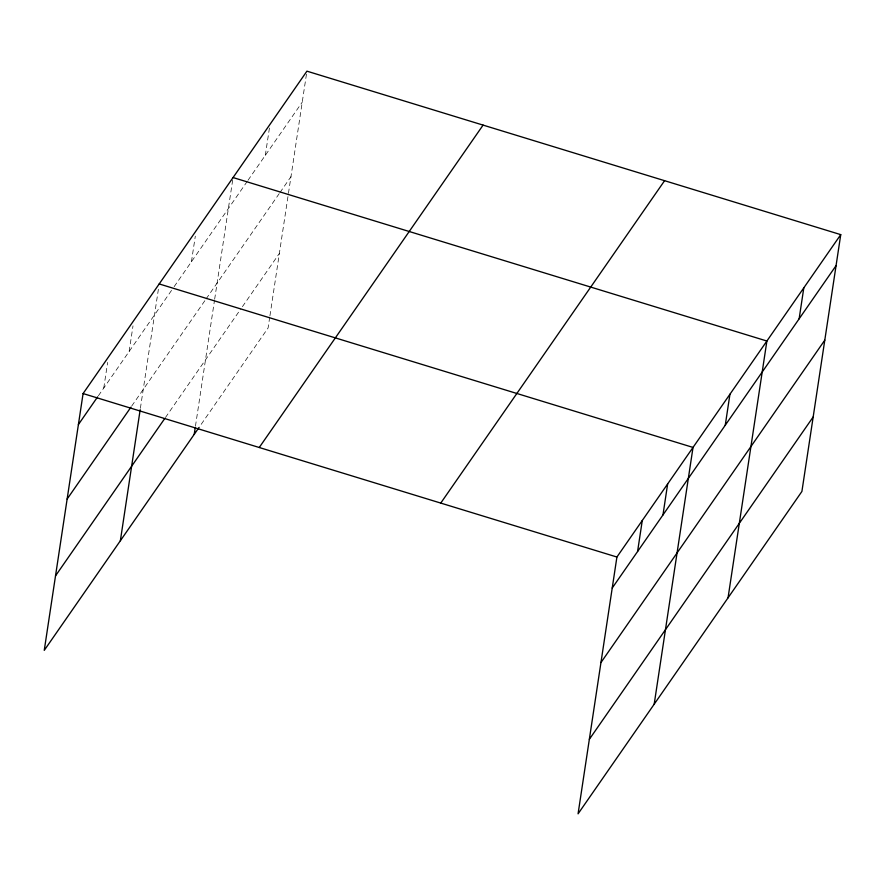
<?xml version="1.0" encoding="UTF-8"?>
<svg xmlns="http://www.w3.org/2000/svg" width="885" height="885" viewBox="0 0 885 885"><rect width="100%" height="100%" fill="white"/><g stroke="black" fill="none" stroke-linecap="round" stroke-linejoin="round"><path stroke-width="0.66" stroke-dasharray="4.42 3.32" d="M103.766 388.017L107.638 362.408M129.133 351.489L133.004 325.868M140.383 408.317L158.382 289.329M191.437 261.75L195.308 236.14M195.452 426.227L214.458 300.579M214.657 299.23L232.855 178.903M265.301 155.362L269.792 125.703M269.726 317.129L268.089 327.97L198.937 427.566M269.936 315.779L306.719 72.515M98.39 395.772L173.36 287.78M174.146 286.651L247.225 181.392M248.01 180.263L302.239 102.162M131.699 406.071L205.309 300.048M206.094 298.92L279.184 193.66M279.97 192.532L290.966 176.679M165.418 417.565L240.853 308.909M242.424 306.652L279.361 253.453"/><path stroke-width="1.33" d="M840.75 234.636L616.911 557.03L578.071 813.835L801.91 491.44L840.75 234.636L306.929 71.165L83.09 393.559L44.25 650.364L198.937 427.566M120.36 540.746L140.184 409.666M194.224 434.358L195.242 427.588M637.587 551.499L642.278 520.491M662.965 514.959L667.644 483.951M654.181 704.228L693.021 447.423L159.189 283.941M725.258 425.231L729.948 394.223M728.045 597.84L766.886 341.024L233.054 177.553M799.133 318.832L803.812 287.835M78.4 424.557L97.615 396.878M67.127 499.074L130.936 407.177M55.523 575.847L164.632 418.694M259.25 447.5L483.088 125.106M440.752 503.089L664.591 180.695M612.221 588.038L836.059 265.644M600.959 662.555L824.787 340.161M589.344 739.318L813.182 416.935M83.09 393.559L616.911 557.03"/></g></svg>
